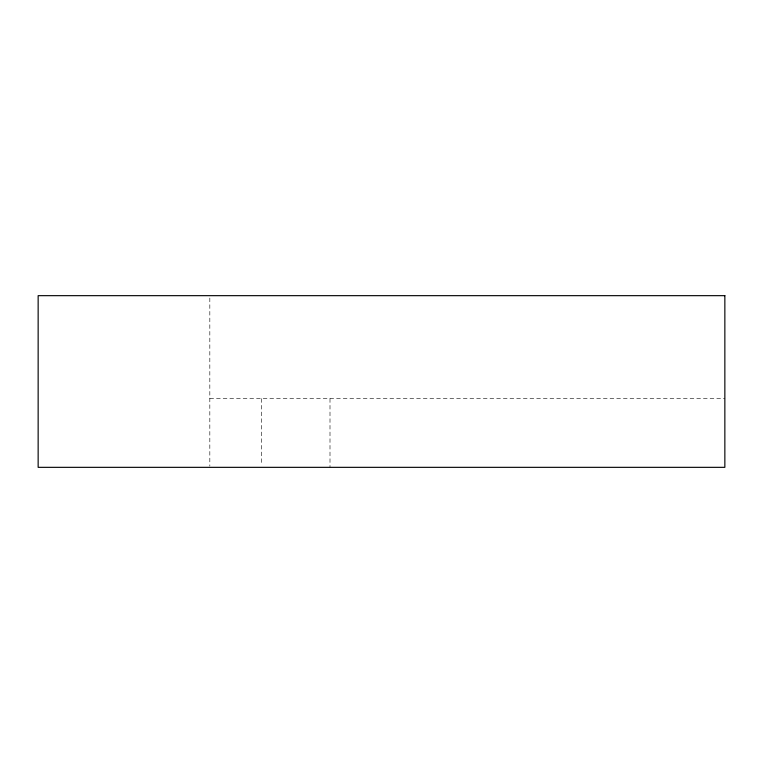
<?xml version="1.0" encoding="UTF-8"?>
<svg xmlns="http://www.w3.org/2000/svg" width="763" height="763" viewBox="0 0 763 763"><rect width="100%" height="100%" fill="white"/><g stroke="black" fill="none" stroke-linecap="round" stroke-linejoin="round"><path stroke-width="0.57" stroke-dasharray="3.81 2.86" d="M209.825 398.668L724.85 398.668M329.998 398.668L329.998 467.337M261.327 398.668L261.327 464.972M209.825 298.028L209.825 466.155"/><path stroke-width="1.14" d="M724.85 295.663L38.15 295.663L38.15 467.337L724.85 467.337L724.85 295.663"/></g></svg>
